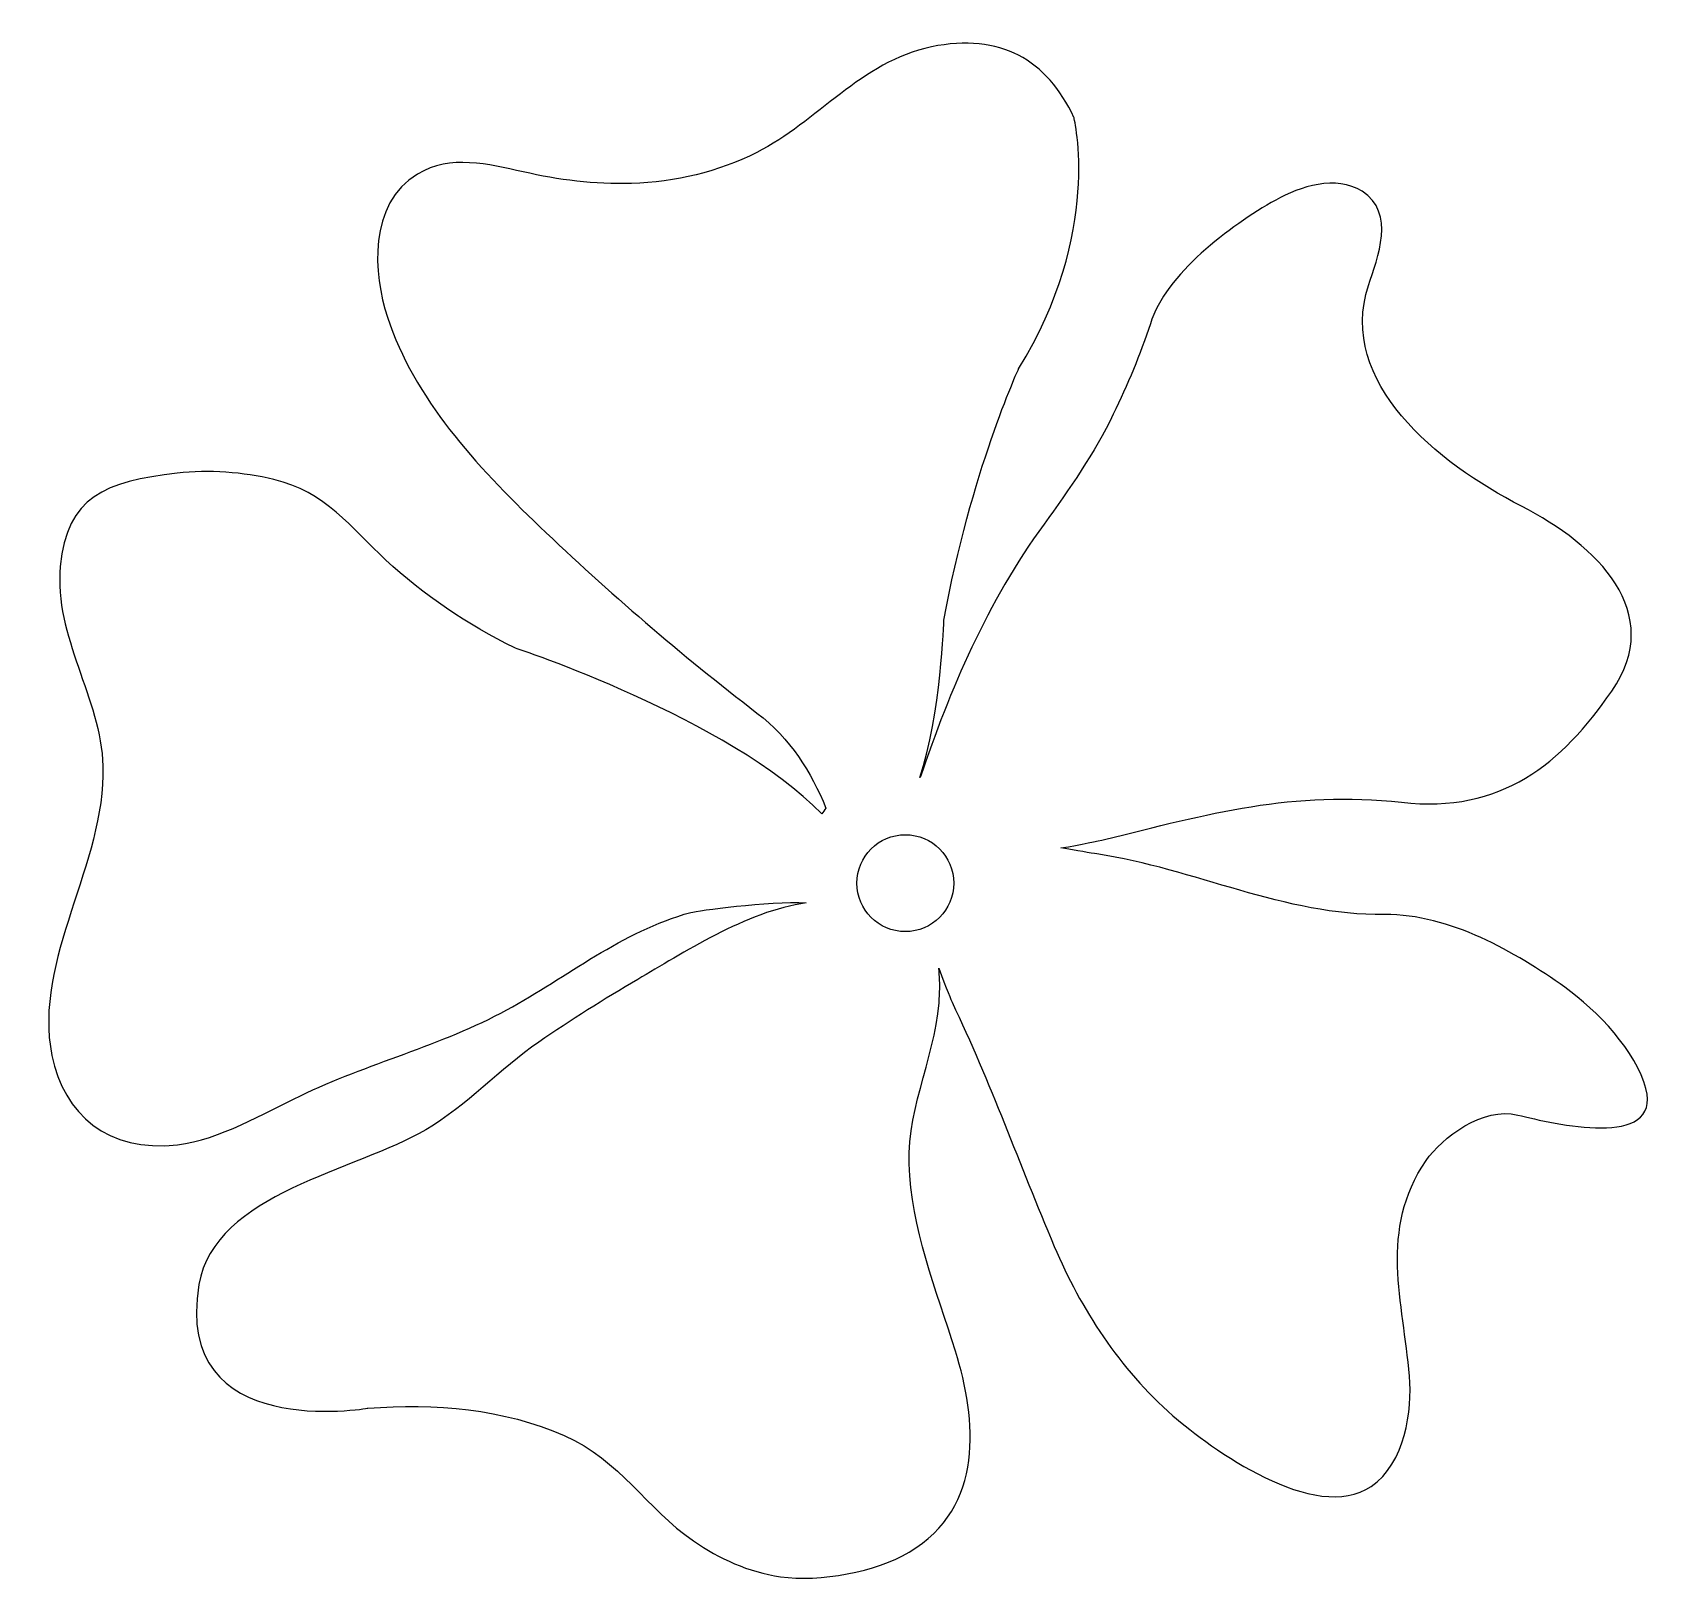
# Model space of a CAD drawing. Header units: centimetres. Extents: x -8.9 to 8.9, y -8.4 to 8.5.
import ezdxf

# ---------------------------------------------------------------- set-up
doc = ezdxf.new("R2010")
doc.units = ezdxf.units.CM
doc.header["$MEASUREMENT"] = 0
doc.layers.add('Camada 1', color=7, linetype='Continuous')

msp = doc.modelspace()

# ---------------------------------------------------------------- linework, layer by layer
at = {"layer": 'Camada 1'}
for points, knots in [([(5.86239, -1.13395), (6.581, -1.12998), (7.29095, -1.54519), (7.83065, -1.92796), (7.83065, -1.92796), (8.18707, -2.18265), (8.61781, -2.63683), (8.71846, -3.03651), (8.71846, -3.03651), (8.88621, -3.70067), (7.71053, -3.42251), (7.31911, -3.32586), (7.31911, -3.32586), (6.9389, -3.2281), (6.48723, -3.57475), (6.31552, -3.82367), (6.31552, -3.82367), (5.79675, -4.57691), (6.0666, -5.36839), (6.1337, -6.17756), (6.1337, -6.17756), (6.16579, -6.55382), (6.08896, -7.12704), (5.71558, -7.38282), (5.71558, -7.38282), (5.1077, -7.80057), (3.95007, -6.9633), (3.55036, -6.61119), (3.55036, -6.61119), (2.96055, -6.09388), (2.54534, -5.44668), (2.25313, -4.76019), (2.25313, -4.76019), (1.8729, -3.86264), (1.55399, -2.96798), (1.13624, -2.09173), (1.13624, -2.09173), (1.13624, -2.09173), (1.06623, -1.93772), (0.99231, -1.72123), (0.99231, -1.72123), (0.99771, -1.80926), (1.00604, -1.89294), (1.00059, -1.97989), (1.00059, -1.97989), (0.98797, -2.62129), (0.64562, -3.2115), (0.66655, -3.85721), (0.66655, -3.85721), (0.68602, -4.55597), (0.96561, -5.23564), (1.17376, -5.90662), (1.17376, -5.90662), (1.40606, -6.65155), (1.49663, -7.609), (0.66655, -8.1025), (0.66655, -8.1025), (0.30725, -8.31787), (-0.30659, -8.43114), (-0.73857, -8.37089), (-0.73857, -8.37089), (-1.08795, -8.31787), (-1.40955, -8.17248), (-1.68771, -7.97949), (-1.68771, -7.97949), (-2.20918, -7.62019), (-2.48442, -7.0989), (-3.10096, -6.82763), (-3.10096, -6.82763), (-3.76078, -6.53688), (-4.51421, -6.46978), (-5.24813, -6.52857), (-5.24813, -6.52857), (-5.24813, -6.52857), (-7.38411, -6.90192), (-7.09209, -5.17827), (-7.09209, -5.17827), (-6.92434, -4.17865), (-5.36971, -3.93407), (-4.61482, -3.48674), (-4.61482, -3.48674), (-4.15921, -3.21832), (-3.80964, -2.82404), (-3.37781, -2.52786), (-3.37781, -2.52786), (-3.03113, -2.28725), (-2.66478, -2.06071), (-2.29863, -1.8428), (-2.29863, -1.8428), (-1.82894, -1.5715), (-1.10618, -1.09353), (-0.4561, -1.00693), (-0.4561, -1.00693), (-0.87404, -0.98314), (-1.64712, -1.0935), (-1.71837, -1.11155), (-1.71837, -1.11155), (-2.47757, -1.32152), (-3.06595, -1.81465), (-3.72719, -2.17539), (-3.72719, -2.17539), (-4.43733, -2.56393), (-5.25516, -2.76126), (-5.98475, -3.11479), (-5.98475, -3.11479), (-6.38753, -3.30635), (-6.86264, -3.59422), (-7.32693, -3.64904), (-7.32693, -3.64904), (-8.09009, -3.73961), (-8.56952, -3.31463), (-8.69959, -2.67469), (-8.69959, -2.67469), (-8.90935, -1.62347), (-8.11102, -0.57908), (-8.14187, 0.48621), (-8.14187, 0.48621), (-8.1628, 1.22987), (-8.68011, 1.90358), (-8.6074, 2.66963), (-8.6074, 2.66963), (-8.53326, 3.43152), (-8.12221, 3.59784), (-7.32965, 3.6873), (-7.32965, 3.6873), (-6.98297, 3.72789), (-6.60977, 3.69992), (-6.27428, 3.61893), (-6.27428, 3.61893), (-5.71223, 3.49032), (-5.42851, 3.08773), (-5.05098, 2.73961), (-5.05098, 2.73961), (-4.64154, 2.36208), (-4.1592, 2.03219), (-3.64191, 1.77912), (-3.64191, 1.77912), (-3.64191, 1.77912), (-1.29775, 1.00892), (-0.28551, -0.03526), (-0.28551, -0.03526), (-0.27577, -0.01433), (-0.259, 0.00803), (-0.24222, 0.02895), (-0.24222, 0.02895), (-0.40168, 0.42471), (-0.63219, 0.78672), (-0.99583, 1.06773), (-0.99583, 1.06773), (-1.82898, 1.70789), (-2.62011, 2.38879), (-3.36793, 3.10306), (-3.36793, 3.10306), (-4.06688, 3.77261), (-4.7422, 4.50511), (-5.03295, 5.39274), (-5.03295, 5.39274), (-5.18808, 5.86243), (-5.24814, 6.63282), (-4.70304, 6.95712), (-4.70304, 6.95712), (-4.34374, 7.17231), (-3.93138, 7.06462), (-3.54972, 6.98075), (-3.54972, 6.98075), (-3.16245, 6.89272), (-2.77105, 6.8424), (-2.36701, 6.85359), (-2.36701, 6.85359), (-1.88198, 6.86894), (-1.42205, 6.98075), (-0.99851, 7.19199), (-0.99851, 7.19199), (-0.33722, 7.52454), (0.14202, 8.18724), (0.91113, 8.34652), (0.91113, 8.34652), (1.66726, 8.50165), (2.17483, 8.20402), (2.46847, 7.57486), (2.46847, 7.57486), (2.46847, 7.57486), (2.78412, 6.31677), (1.86313, 4.82796), (1.86313, 4.82796), (1.86313, 4.82796), (1.33894, 3.68729), (1.04676, 2.08394), (1.04676, 2.08394), (1.04676, 2.08394), (1.01467, 1.04661), (0.78379, 0.36317), (0.78379, 0.36317), (0.78379, 0.36317), (0.78667, 0.36317), (0.78958, 0.36317), (0.78958, 0.36317), (1.111, 1.32348), (1.52189, 2.28235), (2.14128, 3.131), (2.14128, 3.131), (2.41798, 3.51266), (2.69614, 3.91237), (2.89741, 4.33173), (2.89741, 4.33173), (3.05399, 4.6546), (3.1925, 4.98451), (3.30288, 5.32146), (3.30288, 5.32146), (3.4692, 5.8597), (4.16545, 6.38675), (4.67265, 6.67319), (4.67265, 6.67319), (4.93707, 6.82001), (5.33138, 6.94862), (5.61639, 6.76823), (5.61639, 6.76823), (5.9854, 6.53212), (5.78699, 6.04565), (5.68637, 5.73813), (5.68637, 5.73813), (5.34114, 4.68546), (6.43996, 3.79641), (7.357, 3.32815), (7.357, 3.32815), (8.18708, 2.90445), (8.94069, 2.16076), (8.34366, 1.30671), (8.34366, 1.30671), (7.79854, 0.51685), (7.14163, -0.03256), (6.04713, 0.09188), (6.04713, 0.09188), (4.86569, 0.22465), (3.92917, -0.03258), (2.80254, -0.31502), (2.80254, -0.31502), (2.7369, -0.32875), (2.54931, -0.36952), (2.32565, -0.40704), (2.32565, -0.40704), (2.50313, -0.43374), (2.65283, -0.46295), (2.71993, -0.47268), (2.71993, -0.47268), (3.77945, -0.62926), (4.77077, -1.15091), (5.86239, -1.13395)], [0, 0, 0, 0, 0.01587302, 0.01587302, 0.01587302, 0.01587302, 0.03174603, 0.03174603, 0.03174603, 0.03174603, 0.04761905, 0.04761905, 0.04761905, 0.04761905, 0.06349206, 0.06349206, 0.06349206, 0.06349206, 0.07936508, 0.07936508, 0.07936508, 0.07936508, 0.0952381, 0.0952381, 0.0952381, 0.0952381, 0.11111111, 0.11111111, 0.11111111, 0.11111111, 0.12698413, 0.12698413, 0.12698413, 0.12698413, 0.14285714, 0.14285714, 0.14285714, 0.14285714, 0.15873016, 0.15873016, 0.15873016, 0.15873016, 0.17460317, 0.17460317, 0.17460317, 0.17460317, 0.19047619, 0.19047619, 0.19047619, 0.19047619, 0.20634921, 0.20634921, 0.20634921, 0.20634921, 0.22222222, 0.22222222, 0.22222222, 0.22222222, 0.23809524, 0.23809524, 0.23809524, 0.23809524, 0.25396825, 0.25396825, 0.25396825, 0.25396825, 0.26984127, 0.26984127, 0.26984127, 0.26984127, 0.28571429, 0.28571429, 0.28571429, 0.28571429, 0.3015873, 0.3015873, 0.3015873, 0.3015873, 0.31746032, 0.31746032, 0.31746032, 0.31746032, 0.33333333, 0.33333333, 0.33333333, 0.33333333, 0.34920635, 0.34920635, 0.34920635, 0.34920635, 0.36507937, 0.36507937, 0.36507937, 0.36507937, 0.38095238, 0.38095238, 0.38095238, 0.38095238, 0.3968254, 0.3968254, 0.3968254, 0.3968254, 0.41269841, 0.41269841, 0.41269841, 0.41269841, 0.42857143, 0.42857143, 0.42857143, 0.42857143, 0.44444444, 0.44444444, 0.44444444, 0.44444444, 0.46031746, 0.46031746, 0.46031746, 0.46031746, 0.47619048, 0.47619048, 0.47619048, 0.47619048, 0.49206349, 0.49206349, 0.49206349, 0.49206349, 0.50793651, 0.50793651, 0.50793651, 0.50793651, 0.52380952, 0.52380952, 0.52380952, 0.52380952, 0.53968254, 0.53968254, 0.53968254, 0.53968254, 0.55555556, 0.55555556, 0.55555556, 0.55555556, 0.57142857, 0.57142857, 0.57142857, 0.57142857, 0.58730159, 0.58730159, 0.58730159, 0.58730159, 0.6031746, 0.6031746, 0.6031746, 0.6031746, 0.61904762, 0.61904762, 0.61904762, 0.61904762, 0.63492063, 0.63492063, 0.63492063, 0.63492063, 0.65079365, 0.65079365, 0.65079365, 0.65079365, 0.66666667, 0.66666667, 0.66666667, 0.66666667, 0.68253968, 0.68253968, 0.68253968, 0.68253968, 0.6984127, 0.6984127, 0.6984127, 0.6984127, 0.71428571, 0.71428571, 0.71428571, 0.71428571, 0.73015873, 0.73015873, 0.73015873, 0.73015873, 0.74603175, 0.74603175, 0.74603175, 0.74603175, 0.76190476, 0.76190476, 0.76190476, 0.76190476, 0.77777778, 0.77777778, 0.77777778, 0.77777778, 0.79365079, 0.79365079, 0.79365079, 0.79365079, 0.80952381, 0.80952381, 0.80952381, 0.80952381, 0.82539683, 0.82539683, 0.82539683, 0.82539683, 0.84126984, 0.84126984, 0.84126984, 0.84126984, 0.85714286, 0.85714286, 0.85714286, 0.85714286, 0.87301587, 0.87301587, 0.87301587, 0.87301587, 0.88888889, 0.88888889, 0.88888889, 0.88888889, 0.9047619, 0.9047619, 0.9047619, 0.9047619, 0.92063492, 0.92063492, 0.92063492, 0.92063492, 0.93650794, 0.93650794, 0.93650794, 0.93650794, 0.95238095, 0.95238095, 0.95238095, 0.95238095, 0.96825397, 0.96825397, 0.96825397, 0.96825397, 1, 1, 1, 1]), ([(0.62591, -1.32061), (0.91817, -1.32061), (1.15508, -1.0837), (1.15508, -0.79144), (1.15508, -0.79144), (1.15508, -0.49918), (0.91817, -0.26227), (0.62591, -0.26227), (0.62591, -0.26227), (0.33365, -0.26227), (0.09674, -0.49918), (0.09674, -0.79144), (0.09674, -0.79144), (0.09674, -1.0837), (0.33365, -1.32061), (0.62591, -1.32061)], [0, 0, 0, 0, 0.2, 0.2, 0.2, 0.2, 0.4, 0.4, 0.4, 0.4, 0.6, 0.6, 0.6, 0.6, 1, 1, 1, 1])]:
    msp.add_open_spline(points, degree=3, knots=knots, dxfattribs=at)

doc.saveas('drawing.dxf')
